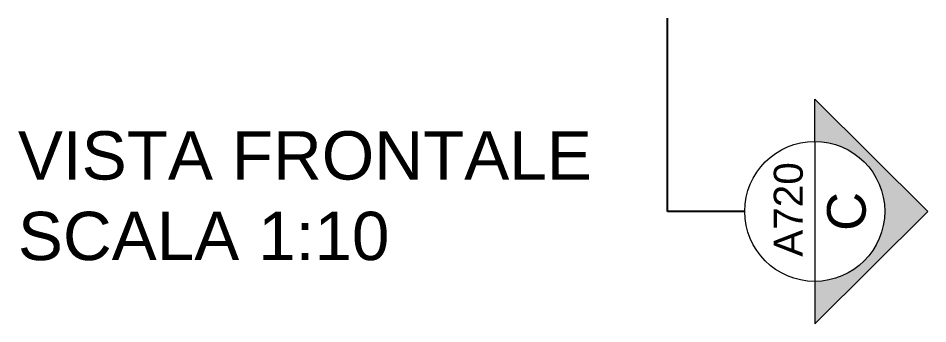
# Model space of a CAD drawing. Header units: millimetres. Extents: x -29 to 1292, y 25 to 454.
# Drawn here: x -28.64 to 18.4, y 307.94 to 323.75 of the extents above; entities that cross this region are included whole.
import ezdxf
from ezdxf.enums import TextEntityAlignment as Align

# ---------------------------------------------------------------- set-up
doc = ezdxf.new("R2010")
doc.units = ezdxf.units.MM
doc.layers.get('0').update_dxf_attribs({"color": 70})
doc.layers.add('A-ANNO-SYMB', color=202, linetype='Continuous', lineweight=18)
doc.layers.add('G-ANNO-TEXT', color=3, linetype='Continuous')
doc.layers.add('SIMBOLI', color=201, linetype='Continuous')
doc.styles.add('ARIAL', font='arial.ttf')
doc.styles.get("Standard").update_dxf_attribs({"font": 'arial.ttf'})

# ---------------------------------------------------------------- blocks, each defined once
blk = doc.blocks.new('SYMBOL')
at = {"layer": 'A-ANNO-SYMB', "linetype": 'Continuous', "lineweight": 20}
h = blk.add_hatch(color=256, dxfattribs=at)
h.dxf.hatch_style = 1
h.paths.add_polyline_path([(11.2063, 4.9481), (11.316, 4.9481, -1), (11.678, 4.9481), (11.7877, 4.9481), (11.497, 5.2405)])
at = {"linetype": 'Continuous', "lineweight": 20}
blk.add_line((11.316, 4.9481), (11.678, 4.9481), dxfattribs=at)
at = {"layer": 'A-ANNO-SYMB', "linetype": 'Continuous', "lineweight": 20}
for p, q in [((11.2063, 4.9481), (11.497, 5.2405)), ((11.7877, 4.9481), (11.497, 5.2405)), ((11.316, 4.9481), (11.2063, 4.9481)), ((11.678, 4.9481), (11.7877, 4.9481))]:
    blk.add_line(p, q, dxfattribs=at)
blk.add_circle((11.497, 4.9481), 0.181, dxfattribs=at)
for tag, p in [('TAVOLA', (11.497, 5.08)), ('SEZIONE', (11.497, 4.9181))]:
    blk.add_attdef(tag, text='', height=0.1, dxfattribs=at).set_placement(p, align=Align.TOP_CENTER)

msp = doc.modelspace()

# ---------------------------------------------------------------- linework, layer by layer
at = {"layer": 'SIMBOLI'}
for p, q in [((4.935, 313.754), (4.935, 323.754)), ((8.935, 313.754), (4.935, 313.754))]:
    msp.add_line(p, q, dxfattribs=at)

# ---------------------------------------------------------------- block references
at = {"layer": 'SIMBOLI', "linetype": 'Continuous', "lineweight": 20}
ref = msp.add_blockref('SYMBOL', (-86.407, 543.695), dxfattribs=dict(at, xscale=20, yscale=20, zscale=20, rotation=270))
ref.add_attrib('SEZIONE', 'C', dxfattribs={"layer": '0', "linetype": 'Continuous', "lineweight": 20, "height": 2, "rotation": 90, "style": 'ARIAL'}).set_placement((13.193, 313.754), align=Align.TOP_CENTER)
ref.add_attrib('TAVOLA', 'A720', dxfattribs={"layer": '0', "linetype": 'Continuous', "lineweight": 20, "height": 1.5, "rotation": 90, "style": 'ARIAL'}).set_placement((10.436, 313.855), align=Align.TOP_CENTER)

# ---------------------------------------------------------------- texts
at = {"layer": 'G-ANNO-TEXT', "insert": (-28.66, 317.904), "char_height": 2.5, "attachment_point": 1, "style": 'ARIAL'}
msp.add_mtext_dynamic_manual_height_columns('VISTA FRONTALE\\PSCALA 1:10', width=41.22344, gutter_width=12.5, heights=[0], dxfattribs=at)

doc.saveas('drawing.dxf')
